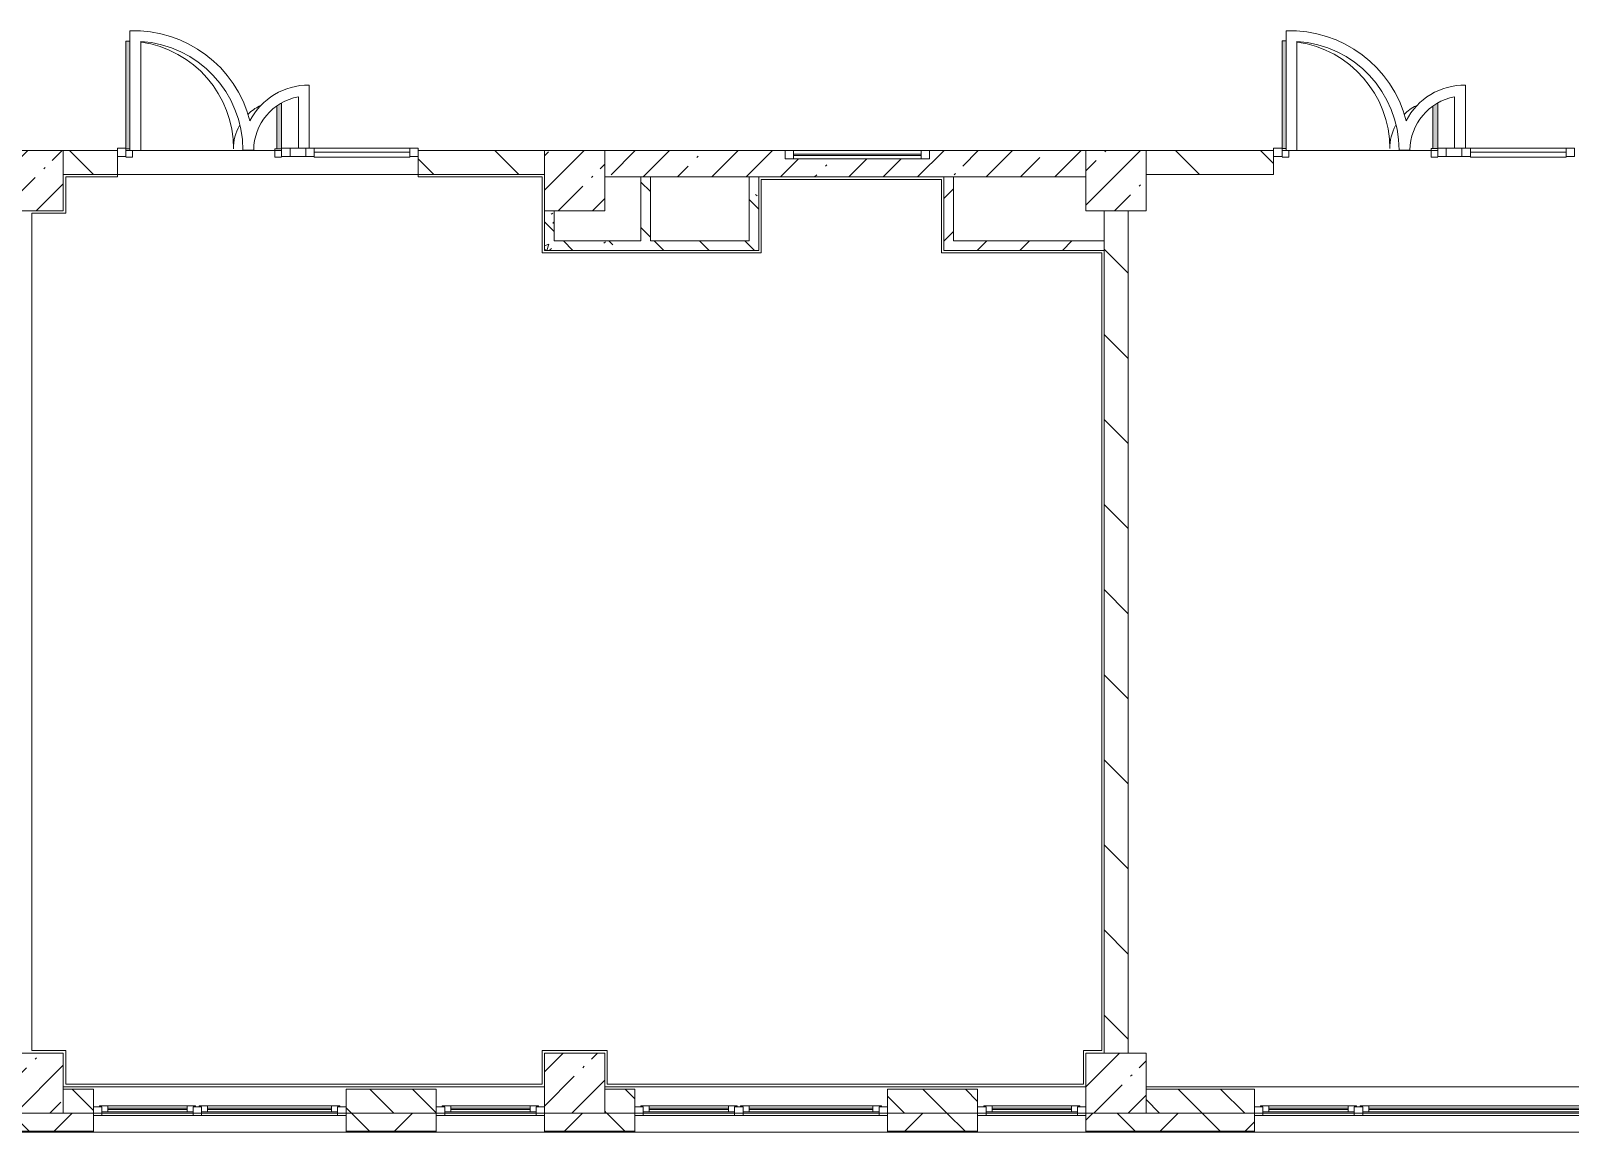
# Model space of a CAD drawing. Header units: millimetres. Extents: x 81773 to 282675, y -8553 to 29000.
# Drawn here: x 195443 to 208238, y -258 to 8895 of the extents above; entities that cross this region are included whole.
import ezdxf

# ---------------------------------------------------------------- set-up
doc = ezdxf.new("R2010")
doc.units = ezdxf.units.MM
for name, color, linetype, lineweight, true_color in [('A-DETL-GENF-6', 7, 'Continuous', 5, 0xaaaaaa), ('A-DOOR-4', 7, 'Continuous', 5, 0xe2e2e2), ('A-DOOR-5', 7, 'Continuous', 5, 0xaaaaaa), ('A-FLOR-3', 7, 'Continuous', 5, 0xaaaaaa), ('I-WALL-6', 7, 'Continuous', 5, 0x787878)]:
    doc.layers.add(name, color=color, linetype=linetype, lineweight=lineweight, true_color=true_color)
for name, color, linetype, lineweight in [('A-GLAZ-3', 7, 'Continuous', 5), ('A-GLAZ-CURT-2', 7, 'Continuous', 5), ('A-GLAZ-CWMG-2', 7, 'Continuous', 5), ('A-WALL', 7, 'Continuous', 9), ('A-WALL-2', 7, 'Continuous', 5), ('I-WALL-4', 7, 'Continuous', 5), ('S-COLS-2', 7, 'Continuous', 5)]:
    doc.layers.add(name, color=color, linetype=linetype, lineweight=lineweight)
pattern_1 = [(45, (147802.7, 0), (-353.5534, 353.5534), []), (135, (147802.7, 0), (-353.5534, -353.5534), [])]
pattern_2 = [(135, (147802.7, 0), (-353.5534, -353.5534), [])]
pattern_3 = [(45, (147802.7, 0), (-176.7767, 176.7767), [])]
pattern_4 = [(135, (147802.7, 0), (-377.171, -377.171), [533.4, -88.9, 17.78, -88.9]), (135, (147802.7, 376.94), (-377.171, -377.171), []), (50, (147802.7, 0), (637.6445, -55.7866), [66.675, -733.425]), (355, (147802.7, 0), (-123.3494, 668.699), [53.34, -586.74]), (100.451, (147855.8, -4.65), (514.299, 612.908), [56.665, -623.315]), (46.184, (147802.7, 177.8), (948.776, -147.15), [100.012, -1100.137]), (96.636, (147881.8, 165.5), (830.909, 865.997), [84.998, -934.973]), (351.184, (147802.7, 177.8), (830.918, 865.988), [80.01, -880.11]), (21, (147891.6, 133.35), (530.6506, -357.9283), [66.675, -733.425]), (326, (147891.6, 133.35), (216.308, 644.6585), [53.34, -586.74]), (71.451, (147935.8, 103.5), (746.9596, 286.724), [56.665, -623.315]), (37.5, (147802.7, 0), (10.8105, 295.9426), [16.764, -562.864, 16.764, -578.866, -588.962]), (37.5, (147802.7, 0), (10.8105, 295.9426), [-1175.258, 16.764, -572.198]), (7.5, (147802.7, 0), (233.8692, 350.6318), [16.764, -322.834, 16.764, -549.529, -224.472]), (7.5, (147802.7, 0), (233.8692, 350.6318), [-905.891, 16.764, -207.708]), (327.5, (147604.45, 0), (474.5678, -20.0513), [16.764, -205.486, 16.764, -676.656, -920.115]), (327.5, (147604.45, 0), (474.5678, -20.0513), [-915.67, 16.764, -903.351]), (317.5, (147515.55, 0), (518.4522, 88.9934), [16.764, -272.161, 16.764, -443.738, -653.415]), (317.5, (147515.55, 0), (518.4522, 88.9934), [-749.427, 16.764, -636.651])]

# ---------------------------------------------------------------- blocks, each defined once
blk = doc.blocks.new('BSC_Колонна _Прямоугольная - 500х500-V100-3_3_3_птичка')
at = {"layer": 'S-COLS-2'}
h = blk.add_hatch(dxfattribs=at)
h.set_pattern_fill('FP_61', color=256, style=0, pattern_type=2)
h.set_pattern_definition([(45, (-47660, -7650), (-285.123, 285.123), []), (45, (-47374.88, -7650), (-285.123, 285.123), [504.031, -100.806, 16.764, -84.042])])
h.paths.add_polyline_path([(-250, -250), (250, -250), (250, 250), (-250, 250)])
for p, q in [((250, 250), (-250, 250)), ((-250, 250), (-250, -250)), ((250, -250), (250, 250)), ((-250, -250), (250, -250))]:
    blk.add_line(p, q, dxfattribs=at)
blk = doc.blocks.new('BSC_Колонна _Прямоугольная - 500х500-V101-3_3_3_птичка')
at = {"layer": 'S-COLS-2'}
h = blk.add_hatch(dxfattribs=at)
h.set_pattern_fill('FP_62', color=256, style=0, pattern_type=2)
h.set_pattern_definition([(45, (-52160, -7650), (-285.123, 285.123), []), (45, (-51874.88, -7650), (-285.123, 285.123), [504.031, -100.806, 16.764, -84.042])])
h.paths.add_polyline_path([(-250, -250), (250, -250), (250, 250), (-250, 250)])
for p, q in [((250, 250), (-250, 250)), ((-250, 250), (-250, -250)), ((250, -250), (250, 250)), ((-250, -250), (250, -250))]:
    blk.add_line(p, q, dxfattribs=at)
blk = doc.blocks.new('BSC_Колонна _Прямоугольная - 500х500-V107-3_3_3_птичка')
at = {"layer": 'S-COLS-2'}
h = blk.add_hatch(dxfattribs=at)
h.set_pattern_fill('FP_68', color=256, style=0, pattern_type=2)
h.set_pattern_definition([(45, (-47660, -150), (-285.123, 285.123), []), (45, (-47374.88, -150), (-285.123, 285.123), [504.031, -100.806, 16.764, -84.042])])
h.paths.add_polyline_path([(-250, -250), (250, -250), (250, 250), (-250, 250)])
for p, q in [((250, 250), (-250, 250)), ((-250, 250), (-250, -250)), ((250, -250), (250, 250)), ((-250, -250), (250, -250))]:
    blk.add_line(p, q, dxfattribs=at)
blk = doc.blocks.new('BSC_Колонна _Прямоугольная - 500х500-V108-3_3_3_птичка')
at = {"layer": 'S-COLS-2'}
h = blk.add_hatch(dxfattribs=at)
h.set_pattern_fill('FP_69', color=256, style=0, pattern_type=2)
h.set_pattern_definition([(45, (-52160, -150), (-285.123, 285.123), []), (45, (-51874.88, -150), (-285.123, 285.123), [504.031, -100.806, 16.764, -84.042])])
h.paths.add_polyline_path([(-250, -250), (250, -250), (250, 250), (-250, 250), (-250, 171)])
for p, q in [((250, 250), (-250, 250)), ((-250, 250), (-250, -250)), ((250, -250), (250, 250)), ((-250, -250), (250, -250))]:
    blk.add_line(p, q, dxfattribs=at)
blk = doc.blocks.new('BSC_Колонна _Прямоугольная - 500х500-V121-3_3_3_птичка')
at = {"layer": 'S-COLS-2'}
h = blk.add_hatch(dxfattribs=at)
h.set_pattern_fill('FP_89', color=256, style=0, pattern_type=2)
h.set_pattern_definition([(45, (-56660, -150), (-285.123, 285.123), []), (45, (-56374.88, -150), (-285.123, 285.123), [504.031, -100.806, 16.764, -84.042])])
h.paths.add_polyline_path([(-250, -250), (250, -250), (250, 250), (-250, 250), (-250, 171)])
for p, q in [((250, 250), (-250, 250)), ((-250, 250), (-250, -250)), ((250, -250), (250, 250)), ((-250, -250), (250, -250))]:
    blk.add_line(p, q, dxfattribs=at)
blk = doc.blocks.new('BSC_Колонна _Прямоугольная - 500х500-V122-3_3_3_птичка')
at = {"layer": 'S-COLS-2'}
h = blk.add_hatch(dxfattribs=at)
h.set_pattern_fill('FP_90', color=256, style=0, pattern_type=2)
h.set_pattern_definition([(45, (-56660, -7650), (-285.123, 285.123), []), (45, (-56374.88, -7650), (-285.123, 285.123), [504.031, -100.806, 16.764, -84.042])])
h.paths.add_polyline_path([(-250, -250), (250, -250), (250, 250), (-250, 250)])
for p, q in [((250, 250), (-250, 250)), ((-250, 250), (-250, -250)), ((250, -250), (250, 250)), ((-250, -250), (250, -250))]:
    blk.add_line(p, q, dxfattribs=at)
blk = doc.blocks.new('120_Окно_СКБ_2Ст - 120_Окно_СКБ_2Ст 3100х2500 _мал_створка слева_ 2-22446355-3_3_3_птичка')
at = {"layer": 'A-GLAZ-3'}
for p, q in [((-1550, -127), (-1550, -57)), ((-1550, -57), (-1480, -57)), ((1550, -57), (-1550, -57)), ((-1480, -127), (-1550, -127)), ((-1550, -127), (-1500, -127)), ((-1480, -127), (-1500, -127)), ((-1500, -127), (-1500, -137)), ((-1480, -57), (-1480, -127)), ((650, -87), (-1480, -87)), ((-1480, -87), (-1480, -127)), ((-1430, -137), (-1430, -87)), ((-1430, -107), (600, -107)), ((600, -117), (-1430, -117)), ((600, -137), (600, -87)), ((650, -127), (650, -57)), ((650, -57), (720, -57)), ((650, -127), (650, -87)), ((720, -127), (650, -127)), ((670, -127), (650, -127)), ((670, -127), (700, -127)), ((670, -137), (670, -127)), ((720, -127), (700, -127)), ((700, -127), (700, -137)), ((720, -57), (720, -127)), ((1480, -87), (720, -87)), ((720, -87), (720, -127)), ((770, -137), (770, -87)), ((770, -107), (1430, -107)), ((1430, -117), (770, -117)), ((1430, -137), (1430, -87)), ((1480, -127), (1480, -57)), ((1480, -57), (1550, -57)), ((1480, -127), (1480, -87)), ((1550, -127), (1480, -127)), ((1500, -127), (1480, -127)), ((1500, -127), (1550, -127)), ((1500, -137), (1500, -127)), ((1550, -57), (1550, -127)), ((-1500, -137), (670, -137)), ((670, -137), (-1500, -137)), ((700, -137), (1500, -137)), ((1500, -137), (700, -137))]:
    blk.add_line(p, q, dxfattribs=at)
blk = doc.blocks.new('120_Окно_СКБ_1Ст - 120_Окно_СКБ_1Ст 900х2500_h_-V130-3_3_3_птичка')
at = {"layer": 'A-GLAZ-3'}
for p, q in [((-450, -127), (-450, -57)), ((-450, -57), (-380, -57)), ((450, -57), (-450, -57)), ((-380, -127), (-450, -127)), ((-450, -127), (-400, -127)), ((-380, -127), (-400, -127)), ((-400, -127), (-400, -137)), ((-380, -57), (-380, -127)), ((380, -87), (-380, -87)), ((-380, -87), (-380, -127)), ((-330, -137), (-330, -87)), ((-330, -107), (330, -107)), ((330, -117), (-330, -117)), ((330, -137), (330, -87)), ((380, -127), (380, -57)), ((380, -57), (450, -57)), ((380, -127), (380, -87)), ((450, -127), (380, -127)), ((400, -127), (380, -127)), ((400, -127), (450, -127)), ((400, -137), (400, -127)), ((450, -57), (450, -127)), ((-400, -137), (400, -137)), ((400, -137), (-400, -137))]:
    blk.add_line(p, q, dxfattribs=at)
blk = doc.blocks.new('120_Окно_СКБ_2Ст - 120_Окно_СКБ_2Ст 2100х2400 _мал створка справа_-22446225-3_3_3_птичка')
at = {"layer": 'A-GLAZ-3'}
for p, q in [((-1050, -127), (-1050, -57)), ((-1050, -57), (-980, -57)), ((1050, -57), (-1050, -57)), ((-980, -127), (-1050, -127)), ((-1050, -127), (-1000, -127)), ((-980, -127), (-1000, -127)), ((-1000, -127), (-1000, -137)), ((-980, -57), (-980, -127)), ((150, -87), (-980, -87)), ((-980, -87), (-980, -127)), ((-930, -137), (-930, -87)), ((-930, -107), (100, -107)), ((100, -117), (-930, -117)), ((100, -137), (100, -87)), ((150, -127), (150, -57)), ((150, -57), (220, -57)), ((150, -127), (150, -87)), ((220, -127), (150, -127)), ((170, -127), (150, -127)), ((170, -127), (200, -127)), ((170, -137), (170, -127)), ((220, -127), (200, -127)), ((200, -127), (200, -137)), ((220, -57), (220, -127)), ((980, -87), (220, -87)), ((220, -87), (220, -127)), ((270, -137), (270, -87)), ((270, -107), (930, -107)), ((930, -117), (270, -117)), ((930, -137), (930, -87)), ((980, -127), (980, -57)), ((980, -57), (1050, -57)), ((980, -127), (980, -87)), ((1050, -127), (980, -127)), ((1000, -127), (980, -127)), ((1000, -127), (1050, -127)), ((1000, -137), (1000, -127)), ((1050, -57), (1050, -127)), ((-1000, -137), (170, -137)), ((170, -137), (-1000, -137)), ((200, -137), (1000, -137)), ((1000, -137), (200, -137))]:
    blk.add_line(p, q, dxfattribs=at)
blk = doc.blocks.new('120_Окно_СКБ_1Ст - 120_Окно_СКБ_1Ст 900х2500_h_-V203-3_3_3_птичка')
at = {"layer": 'A-GLAZ-3'}
for p, q in [((-450, -127), (-450, -57)), ((-450, -57), (-380, -57)), ((450, -57), (-450, -57)), ((-380, -127), (-450, -127)), ((-450, -127), (-400, -127)), ((-380, -127), (-400, -127)), ((-400, -127), (-400, -137)), ((-380, -57), (-380, -127)), ((380, -87), (-380, -87)), ((-380, -87), (-380, -127)), ((-330, -137), (-330, -87)), ((-330, -107), (330, -107)), ((330, -117), (-330, -117)), ((330, -137), (330, -87)), ((380, -127), (380, -57)), ((380, -57), (450, -57)), ((380, -127), (380, -87)), ((450, -127), (380, -127)), ((400, -127), (380, -127)), ((400, -127), (450, -127)), ((400, -137), (400, -127)), ((450, -57), (450, -127)), ((-400, -137), (400, -137)), ((400, -137), (-400, -137))]:
    blk.add_line(p, q, dxfattribs=at)
blk = doc.blocks.new('Прямоугольный импост - 50 x 70 мм-V258-3_3_3_птичка')
at = {"layer": 'A-GLAZ-CWMG-2'}
for p, q in [((-70, 35), (0, 35)), ((-70, -35), (-70, 35)), ((0, 35), (0, -35)), ((0, -35), (-70, -35))]:
    blk.add_line(p, q, dxfattribs=at)
blk = doc.blocks.new('Дверь_Витражная_остекление_ - ДВН_ДАО_Главный вход_1200 в свету-V261-3_3_3_птичка')
at = {"layer": 'A-DOOR-4'}
for points in [[(-647, 30), (-613, 35), (-613, 925), (-647, 922), (-647, 35)], [(647, 30), (647, 410), (607, 378), (607, 30)]]:
    blk.add_hatch(color=256, dxfattribs=at).paths.add_polyline_path(points)
at = {"layer": 'A-DETL-GENF-6'}
for p, q in [((-613, 925), (-647, 925)), ((-647, 925), (-647, 35)), ((607, 385), (607, 30)), ((647, 35), (647, 410)), ((-647, 30), (-613, 30)), ((-613, 30), (-647, 30)), ((-592, -40), (-592, 15)), ((592, -40), (592, 30)), ((592, 30), (647, 30)), ((607, 30), (647, 30)), ((-647, -40), (-592, -40)), ((647, -40), (592, -40))]:
    blk.add_line(p, q, dxfattribs=at)
at = {"layer": 'A-DOOR-5'}
for p, q in [((-647, 925), (-647, 35)), ((647, 410), (647, 35))]:
    blk.add_line(p, q, dxfattribs=at)
for centre, radius, start, end in [((-647, 30), 895, 87.7864, 90), ((-647, 30), 895, 360, 81.929), ((647, 30), 400, 117.1206, 134.5389), ((647, 30), 400, 151.213, 180)]:
    blk.add_arc(centre, radius, start, end, dxfattribs=at)
blk = doc.blocks.new('Системная панель - Стемалит - 40мм-32257327-3_3_3_птичка')
at = {"layer": 'A-GLAZ-CURT-2'}
for p, q in [((65, 35), (-65, 35)), ((-65, 35), (-65, -35)), ((65, -35), (65, 35)), ((-65, -35), (65, -35))]:
    blk.add_line(p, q, dxfattribs=at)
blk = doc.blocks.new('Прямоугольный импост - 50 x 70 мм-31687886-3_3_3_птичка')
at = {"layer": 'A-GLAZ-CWMG-2'}
for p, q in [((-35, 35), (35, 35)), ((-35, -35), (-35, 35)), ((35, 35), (35, -35)), ((35, -35), (-35, -35))]:
    blk.add_line(p, q, dxfattribs=at)
blk = doc.blocks.new('Прямоугольный импост - 50 x 70 мм-31701779-3_3_3_птичка')
at = {"layer": 'A-GLAZ-CWMG-2'}
for p, q in [((0, 35), (-70, 35)), ((-70, 35), (-70, -35)), ((0, -35), (0, 35)), ((-70, -35), (0, -35))]:
    blk.add_line(p, q, dxfattribs=at)
blk = doc.blocks.new('Системная панель - Стекло - 40мм-V263-3_3_3_птичка')
at = {"layer": 'A-GLAZ-CURT-2'}
for p, q in [((397.5, 0), (-397.5, 0)), ((-397.5, 0), (-397.5, -40)), ((397.5, -40), (397.5, 0)), ((-397.5, -40), (397.5, -40))]:
    blk.add_line(p, q, dxfattribs=at)
blk = doc.blocks.new('Прямоугольный импост - 50 x 70 мм-31702100-3_3_3_птичка')
at = {"layer": 'A-GLAZ-CWMG-2'}
for p, q in [((-35, 35), (35, 35)), ((-35, -35), (-35, 35)), ((35, 35), (35, -35)), ((35, -35), (-35, -35))]:
    blk.add_line(p, q, dxfattribs=at)
blk = doc.blocks.new('Прямоугольный импост - 50 x 70 мм-31720914-3_3_3_птичка')
at = {"layer": 'A-GLAZ-CWMG-2'}
blk.add_line((32940, 7920), (32145, 7920), dxfattribs=at)
blk = doc.blocks.new('Дверь_Витражная_остекление_ - ДВН_ДАО_Главный вход_1200 в свету-V264-3_3_3_птичка')
at = {"layer": 'A-DOOR-4'}
for points in [[(-647, 30), (-613, 35), (-613, 925), (-647, 921), (-647, 35)], [(647, 30), (647, 410), (607, 378), (607, 30)]]:
    blk.add_hatch(color=256, dxfattribs=at).paths.add_polyline_path(points)
at = {"layer": 'A-DETL-GENF-6'}
for p, q in [((-613, 925), (-647, 925)), ((-647, 925), (-647, 35)), ((607, 384), (607, 30)), ((647, 35), (647, 410)), ((-647, 30), (-613, 30)), ((-613, 30), (-647, 30)), ((-592, -40), (-592, 14)), ((592, -40), (592, 30)), ((592, 30), (647, 30)), ((607, 30), (647, 30)), ((-647, -40), (-592, -40)), ((647, -40), (592, -40))]:
    blk.add_line(p, q, dxfattribs=at)
at = {"layer": 'A-DOOR-5'}
for p, q in [((-647, 925), (-647, 35)), ((647, 410), (647, 35))]:
    blk.add_line(p, q, dxfattribs=at)
for centre, radius, start, end in [((-647, 30), 895, 87.7864, 90), ((-647, 30), 895, 360, 81.929), ((647, 30), 400, 116.9009, 134.5716), ((647, 30), 400, 151.2391, 180)]:
    blk.add_arc(centre, radius, start, end, dxfattribs=at)
blk = doc.blocks.new('Системная панель - Стекло - 40мм-V265-3_3_3_птичка')
at = {"layer": 'A-GLAZ-CURT-2'}
h = blk.add_hatch(dxfattribs=at)
h.set_pattern_fill('FP_157', color=256, style=0, pattern_type=2)
h.set_pattern_definition([(45, (-60502.5, -7385.7), (-1414.214, 1414.214), [1000, -3000]), (45, (-61502.5, -7885.7), (-1414.214, 1414.214), [3000, -1000]), (45, (-59502.5, -8385.7), (-1414.214, 1414.214), [1000, -3000])])
h.paths.add_polyline_path([(397.5, -40), (397.5, 0), (-397.5, 0), (-397.5, -40)])
for p, q in [((397.5, 0), (-397.5, 0)), ((-397.5, 0), (-397.5, -40)), ((397.5, -40), (397.5, 0)), ((-397.5, -40), (397.5, -40))]:
    blk.add_line(p, q, dxfattribs=at)
blk = doc.blocks.new('120_Окно_СКБ_1Ст - 120_Окно_СКБ_1Ст 400х1200 EI30-24228621-3_3_3_птичка')
at = {"layer": 'A-GLAZ-3'}
for p, q in [((-600, 40), (-600, 110)), ((-600, 110), (-530, 110)), ((600, 110), (-600, 110)), ((-530, 40), (-600, 40)), ((-600, 40), (600, 40)), ((-530, 110), (-530, 40)), ((530, 80), (-530, 80)), ((530, 70), (-530, 70)), ((530, 40), (530, 110)), ((530, 110), (600, 110)), ((600, 40), (530, 40)), ((600, 110), (600, 40))]:
    blk.add_line(p, q, dxfattribs=at)

msp = doc.modelspace()

# ---------------------------------------------------------------- hatches: boundary and pattern name
at = {"layer": 'A-WALL-2'}
h = msp.add_hatch(dxfattribs=at)
h.set_pattern_fill('FP_82', color=256, style=0, pattern_type=2)
h.set_pattern_definition([(135, (147802.7, 0), (-176.7767, -176.7767), [])])
h.paths.add_polyline_path([(212962.7, -100), (213212.7, -100), (213212.7, 100), (212962.7, 100)])
h.paths.add_polyline_path([(203312.7, -100), (203312.7, 100), (202562.7, 100), (202562.7, -100), (202759.2, -100)])
h.paths.add_polyline_path([(204712.7, -100), (205612.7, -100), (205612.7, 100), (204712.7, 100), (204712.7, -52.2)])
h.paths.add_polyline_path([(212062.7, -100), (212062.7, 100), (211512.7, 100), (211512.7, -100)])
h.paths.add_polyline_path([(209212.7, -100), (209412.7, -100), (209412.7, 100), (209212.7, 100), (209212.7, 42.9)])
h.paths.add_polyline_path([(198812.7, -100), (198812.7, 100), (198062.7, 100), (198062.7, -100), (198520.6, -100)])
h.paths.add_polyline_path([(190462.7, -100), (190712.7, -100), (190712.7, 100), (190462.7, 100)])
h.paths.add_polyline_path([(189562.7, -100), (189562.7, 100), (188942.7, 100), (188942.7, -100)])
h.paths.add_polyline_path([(191212.7, -100), (192112.7, -100), (192112.7, 100), (191212.7, 100), (191212.7, -9.1)])
h.paths.add_polyline_path([(200212.7, -100), (200462.7, -100), (200462.7, 100), (200212.7, 100), (200212.7, 33.3)])
h.paths.add_polyline_path([(195962.7, -100), (195962.7, 100), (195712.7, 100), (195712.7, -100)])
h.paths.add_polyline_path([(185792.7, -100), (185792.7, 100), (185225.7, 100), (185225.7, -100)])
h.paths.add_polyline_path([(186342.7, -100), (186342.7, 100), (186292.7, 100), (186292.7, -100)])
h.paths.add_polyline_path([(184215, -100), (184325.7, -100), (184325.7, 100), (183772.7, 100), (183772.7, -100)])
h.paths.add_polyline_path([(181565.8, -100), (181672.7, -100), (181672.7, 100), (181412.7, 100), (181412.7, -100)])
h.paths.add_polyline_path([(179446.5, -100), (179912.7, -100), (179912.7, 100), (178685.5, 100), (178685.5, -100)])
h.paths.add_polyline_path([(177785.5, -100), (177785.5, 100), (177612.4, 100), (177612.4, -100)])
h.paths.add_polyline_path([(167162.7, -100), (168512.7, -100), (168512.7, 100), (167162.7, 100)])
h.paths.add_polyline_path([(174148.1, -100), (174212.4, -100), (174212.4, 100), (173962.7, 100), (173962.7, -100)])
h.paths.add_polyline_path([(173362.7, -100), (173362.7, 100), (172612.7, 100), (172612.7, -100), (173088.4, -100)])
h.paths.add_polyline_path([(170512.7, -100), (170512.7, 100), (170312.7, 100), (170312.7, -100)])
h.paths.add_polyline_path([(169712.7, -100), (169712.7, 100), (169412.7, 100), (169412.7, -100)])
h.paths.add_polyline_path([(163412.7, -100), (163412.7, 100), (162662.7, 100), (162662.7, -100)])
h.paths.add_polyline_path([(164312.7, -100), (165062.7, -100), (165062.7, 100), (164312.7, 100)])
h.paths.add_polyline_path([(159812.7, -100), (159962.7, -100), (159962.7, 100), (159812.7, 100)])
h.paths.add_polyline_path([(158253, -100), (158912.7, -100), (158912.7, 100), (158162.4, 100), (158162.4, -100)])
h.paths.add_polyline_path([(154632.7, -100), (155462.7, -100), (155462.7, 100), (154632.7, 100)])
h = msp.add_hatch(dxfattribs=at)
h.set_pattern_fill('FP_84', color=256, style=0, pattern_type=2)
h.set_pattern_definition(pattern_1)
h.paths.add_polyline_path([(202759.2, -250), (203312.7, -250), (203312.7, -100), (202562.7, -100), (202562.7, -250)])
h.paths.add_polyline_path([(204429.8, -250), (204429.8, -100), (204212.7, -100), (204212.7, -250)])
h.paths.add_polyline_path([(188942.7, -250), (189562.7, -250), (189562.7, -100), (188942.7, -100)])
h.paths.add_polyline_path([(192112.7, -250), (192112.7, -100), (190462.7, -100), (190462.7, -250), (191212.7, -250)])
h.paths.add_polyline_path([(198812.7, -250), (198812.7, -100), (198062.7, -100), (198062.7, -250), (198520.6, -250)])
h.paths.add_polyline_path([(200212.7, -250), (200462.7, -250), (200462.7, -100), (199712.7, -100), (199712.7, -250)])
h.paths.add_polyline_path([(195212.7, -250), (195962.7, -250), (195962.7, -100), (195212.7, -100)])
h.paths.add_polyline_path([(184215, -250), (184325.7, -250), (184325.7, -100), (183772.7, -100), (183772.7, -250)])
h.paths.add_polyline_path([(185225.7, -250), (186842.7, -250), (186842.7, -100), (185225.7, -100)])
h.paths.add_polyline_path([(181565.8, -250), (181672.7, -250), (181672.7, -100), (180812.7, -100), (180812.7, -250), (181036, -250)])
h.paths.add_polyline_path([(179446.5, -250), (179912.7, -250), (179912.7, -100), (178685.5, -100), (178685.5, -250)])
h.paths.add_polyline_path([(177785.5, -250), (177785.5, -100), (177012.4, -100), (177012.4, -250), (177327.1, -250)])
h.paths.add_polyline_path([(168512.7, -250), (168512.7, -100), (167162.7, -100), (167162.7, -250), (167790.1, -250)])
h.paths.add_polyline_path([(169909.4, -250), (170512.7, -250), (170512.7, -100), (169412.7, -100), (169412.7, -250)])
h.paths.add_polyline_path([(172612.7, -250), (174212.4, -250), (174212.4, -100), (172612.7, -100)])
h.paths.add_polyline_path([(162662.7, -250), (163412.7, -250), (163412.7, -100), (162662.7, -100)])
h.paths.add_polyline_path([(164312.7, -250), (165062.7, -250), (165062.7, -100), (164312.7, -100)])
h.paths.add_polyline_path([(151532.7, -250), (151532.7, -100), (147542.7, -100), (147542.7, -250), (151365.1, -250)])
h.paths.add_polyline_path([(158912.7, -250), (158912.7, -100), (158162.4, -100), (158162.4, -250), (158253, -250)])
h.paths.add_polyline_path([(154632.7, -250), (156062.4, -250), (156062.4, -100), (154632.7, -100)])
h.paths.add_polyline_path([(160562.7, -250), (160562.7, -100), (159812.7, -100), (159812.7, -250), (160372.4, -250)])
h = msp.add_hatch(dxfattribs=at)
h.set_pattern_fill('FP_84', color=256, style=0, pattern_type=2)
h.set_pattern_definition(pattern_1)
h.paths.add_polyline_path([(219362.7, -250), (223502.7, -250), (223502.7, -100), (219362.7, -100)])
h.paths.add_polyline_path([(217594.6, -250), (218462.7, -250), (218462.7, -100), (214862.7, -100), (214862.7, -250), (215475.3, -250)])
h.paths.add_polyline_path([(204878.6, -250), (205612.7, -250), (205612.7, -100), (204429.8, -100), (204429.8, -250)])
h.paths.add_polyline_path([(212062.7, -250), (212062.7, -100), (211512.7, -100), (211512.7, -250)])
h.paths.add_polyline_path([(209117.3, -250), (209412.7, -250), (209412.7, -100), (208712.7, -100), (208712.7, -250)])
h.paths.add_polyline_path([(213712.7, -250), (213962.7, -250), (213962.7, -100), (212962.7, -100), (212962.7, -250), (213356, -250)])
at = {"layer": 'I-WALL-4'}
h = msp.add_hatch(dxfattribs=at)
h.set_pattern_fill('FP_83', color=256, style=0, pattern_type=2)
h.set_pattern_definition(pattern_2)
h.paths.add_polyline_path([(196162.7, 7700), (196162.7, 7900), (195712.7, 7900), (195712.7, 7700)])
h.paths.add_polyline_path([(199712.7, 7700), (199712.7, 7900), (198662.7, 7900), (198662.7, 7700)])
h = msp.add_hatch(dxfattribs=at)
h.set_pattern_fill('FP_80', color=256, style=0, pattern_type=2)
h.set_pattern_definition([(45, (147802.7, 0), (-285.123, 285.123), []), (45, (148087.8, 0), (-285.123, 285.123), [504.031, -100.806, 16.764, -84.042])])
h.paths.add_polyline_path([(204212.7, 7680), (204212.7, 7900), (202912.7, 7900), (202912.7, 7830), (201712.7, 7830), (201712.7, 7900), (200212.7, 7900), (200212.7, 7680), (203112.7, 7680)])
h = msp.add_hatch(dxfattribs=at)
h.set_pattern_fill('FP_83', color=256, style=0, pattern_type=2)
h.set_pattern_definition(pattern_2)
h.paths.add_polyline_path([(208272.7, 7700), (208712.7, 7700), (208712.7, 7900), (208272.7, 7900)])
h.paths.add_polyline_path([(205772.7, 7700), (205772.7, 7900), (204712.7, 7900), (204712.7, 7700), (204878.6, 7700)])
h = msp.add_hatch(dxfattribs=at)
h.set_pattern_fill('FP_85', color=256, style=0, pattern_type=2)
h.set_pattern_definition(pattern_3)
h.paths.add_polyline_path([(203112.7, 7070), (203112.7, 7680), (203032.7, 7680), (203032.7, 7070)])
h = msp.add_hatch(dxfattribs=at)
h.set_pattern_fill('FP_83', color=256, style=0, pattern_type=2)
h.set_pattern_definition(pattern_2)
h.paths.add_polyline_path([(204363.4, 400), (204563.4, 400), (204563.4, 7400), (204363.4, 7400), (204363.4, 912.3)])
h = msp.add_hatch(dxfattribs=at)
h.set_pattern_fill('FP_85', color=256, style=0, pattern_type=2)
h.set_pattern_definition(pattern_3)
h.paths.add_polyline_path([(204363.4, 7070), (204363.4, 7150), (203112.7, 7150), (203112.7, 7070)])
at = {"layer": 'I-WALL-6'}
h = msp.add_hatch(dxfattribs=at)
h.set_pattern_fill('FP_88', color=256, style=0, pattern_type=2)
h.set_pattern_definition(pattern_4)
h.paths.add_polyline_path([(200592.7, 7150), (200592.7, 7680), (200512.7, 7680), (200512.7, 7150)])
h = msp.add_hatch(dxfattribs=at)
h.set_pattern_fill('FP_88', color=256, style=0, pattern_type=2)
h.set_pattern_definition(pattern_4)
h.paths.add_polyline_path([(201492.7, 7150), (201492.7, 7680), (201412.7, 7680), (201412.7, 7150)])
h = msp.add_hatch(dxfattribs=at)
h.set_pattern_fill('FP_88', color=256, style=0, pattern_type=2)
h.set_pattern_definition(pattern_4)
h.paths.add_polyline_path([(199792.7, 7150), (199792.7, 7400), (199712.7, 7400), (199712.7, 7150)])
h = msp.add_hatch(dxfattribs=at)
h.set_pattern_fill('FP_88', color=256, style=0, pattern_type=2)
h.set_pattern_definition(pattern_4)
h.paths.add_polyline_path([(200639.9, 7070), (201492.7, 7070), (201492.7, 7150), (199712.7, 7150), (199712.7, 7070)])

# ---------------------------------------------------------------- linework, layer by layer
at = {"layer": 'A-FLOR-3'}
for p, q in [((196266.7, 8894.4), (196266.7, 7900)), ((205876.7, 8894.4), (205876.7, 7900)), ((196356.7, 7900), (196356.7, 8806.8)), ((205966.7, 7900), (205966.7, 8806.8)), ((197666.9, 8346.4), (197666.9, 7920)), ((197756.9, 7920), (197756.9, 8443.9)), ((207276.9, 8346.4), (207276.9, 7920.7)), ((207366.9, 7920.7), (207366.9, 8443.9)), ((196266.7, 7900), (196356.7, 7900)), ((197205.3, 7903.5), (197295.4, 7903.5)), ((205876.7, 7900), (205842.7, 7900)), ((205876.7, 7900), (205966.7, 7900)), ((207137.7, 7900), (205966.7, 7900)), ((206815.3, 7903.5), (206905.4, 7903.5)), ((196162.7, 7680), (195732.7, 7680)), ((195732.7, 7680), (195732.7, 7380)), ((196162.7, 7700), (196162.7, 7680)), ((198662.7, 7680), (198662.7, 7700)), ((199692.7, 7680), (198662.7, 7680)), ((199692.7, 7050), (199692.7, 7680)), ((203012.7, 7660), (201512.7, 7660)), ((201512.7, 7660), (201512.7, 7050)), ((203012.7, 7050), (203012.7, 7660)), ((195732.7, 7380), (195452.7, 7380)), ((195452.7, 7380), (195452.7, 420)), ((201512.7, 7050), (199692.7, 7050)), ((204343.4, 7050), (203012.7, 7050)), ((204343.4, 420), (204343.4, 7050)), ((195452.7, 420), (195732.7, 420)), ((195732.7, 420), (195732.7, 140)), ((199692.7, 140), (199692.7, 420)), ((199692.7, 420), (200232.7, 420)), ((200232.7, 420), (200232.7, 140)), ((204192.7, 140), (204192.7, 420)), ((204192.7, 420), (204343.4, 420)), ((195732.7, 140), (199692.7, 140)), ((200232.7, 140), (204192.7, 140))]:
    msp.add_line(p, q, dxfattribs=at)
for centre, radius, start, end in [((196300.4, 7900), 995, 14.33829, 91.93805), ((205910.4, 7900), 995, 14.33829, 91.93805), ((196300.3, 7903.5), 905, 360, 86.42904), ((205910.3, 7903.5), 905, 360, 86.42904), ((197749.4, 7900), 544, 89.21005, 153.06648), ((197749.4, 7900), 454, 100.46985, 179.55829), ((207359.4, 7900), 544, 89.21005, 153.06648), ((207359.4, 7900), 454, 100.46985, 179.55829)]:
    msp.add_arc(centre, radius, start, end, dxfattribs=at)
at = {"layer": 'A-WALL'}
for p, q in [((201492.7, 7680), (201412.7, 7680)), ((203112.7, 7680), (203032.7, 7680)), ((204363.4, 7070), (204363.4, 7150)), ((195712.7, -100), (195962.7, -100)), ((198062.7, -100), (198812.7, -100)), ((200212.7, -100), (200462.7, -100)), ((202562.7, -100), (203312.7, -100)), ((204712.7, -100), (205612.7, -100)), ((195212.7, -250), (195962.7, -250)), ((195212.7, -253), (195962.7, -253)), ((198062.7, -250), (198812.7, -250)), ((198062.7, -253), (198812.7, -253)), ((199712.7, -250), (200462.7, -250)), ((199712.7, -253), (200462.7, -253)), ((202562.7, -250), (203312.7, -250)), ((202562.7, -253), (203312.7, -253)), ((204212.7, -250), (205612.7, -250)), ((204212.7, -253), (205612.7, -253))]:
    msp.add_line(p, q, dxfattribs=at)
at = {"layer": 'A-WALL-2'}
for p, q in [((195962.7, 100), (195712.7, 100)), ((195962.7, -258), (195962.7, 100)), ((198812.7, 100), (198062.7, 100)), ((198062.7, 100), (198062.7, -258)), ((198812.7, -258), (198812.7, 100)), ((200462.7, 100), (200212.7, 100)), ((200462.7, -258), (200462.7, 100)), ((203312.7, 100), (202562.7, 100)), ((202562.7, 100), (202562.7, -258)), ((203312.7, -258), (203312.7, 100)), ((205612.7, 100), (204712.7, 100)), ((205612.7, -258), (205612.7, 100)), ((195962.7, -100), (198062.7, -100)), ((198812.7, -100), (199712.7, -100)), ((199712.7, -100), (199712.7, -258)), ((200462.7, -100), (202562.7, -100)), ((203312.7, -100), (204212.7, -100)), ((204212.7, -100), (204212.7, -258)), ((205612.7, -100), (208712.7, -100)), ((198812.7, -258), (184325.7, -258)), ((212062.7, -258), (198812.7, -258))]:
    msp.add_line(p, q, dxfattribs=at)
at = {"layer": 'I-WALL-4'}
for p, q in [((196162.7, 7900), (195712.7, 7900)), ((196162.7, 7700), (196162.7, 7900)), ((196232.7, 7900), (196266.7, 7900)), ((196356.7, 7900), (197527.7, 7900)), ((199712.7, 7900), (198662.7, 7900)), ((198662.7, 7900), (198662.7, 7700)), ((201712.7, 7900), (200212.7, 7900)), ((204212.7, 7900), (202912.7, 7900)), ((205772.7, 7900), (204712.7, 7900)), ((205772.7, 7700), (205772.7, 7900)), ((199712.7, 7700), (195712.7, 7700)), ((200212.7, 7680), (201412.7, 7680)), ((200512.7, 7680), (200512.7, 7150)), ((200592.7, 7150), (200592.7, 7680)), ((201412.7, 7680), (201412.7, 7150)), ((201492.7, 7070), (201492.7, 7680)), ((201492.7, 7680), (203032.7, 7680)), ((203032.7, 7680), (203032.7, 7070)), ((203112.7, 7150), (203112.7, 7680)), ((203112.7, 7680), (204212.7, 7680)), ((204712.7, 7700), (205772.7, 7700)), ((199712.7, 7400), (199712.7, 7070)), ((199792.7, 7150), (199792.7, 7400)), ((204363.4, 7400), (204363.4, 7150)), ((204563.4, 400), (204563.4, 7400)), ((199712.7, 7070), (201492.7, 7070)), ((200512.7, 7150), (199792.7, 7150)), ((201412.7, 7150), (200592.7, 7150)), ((203032.7, 7070), (204363.4, 7070)), ((204363.4, 7150), (203112.7, 7150)), ((204363.4, 7070), (204363.4, 400)), ((195712.7, 120), (199712.7, 120)), ((200212.7, 120), (204212.7, 120)), ((204712.7, 120), (208712.7, 120))]:
    msp.add_line(p, q, dxfattribs=at)

# ---------------------------------------------------------------- block references
at = {"layer": 'A-DOOR-5'}
for name, p in [('Дверь_Витражная_остекление_ - ДВН_ДАО_Главный вход_1200 в свету-V261-3_3_3_птичка', (196880.2, 7885)), ('Дверь_Витражная_остекление_ - ДВН_ДАО_Главный вход_1200 в свету-V264-3_3_3_птичка', (206490.2, 7885.7))]:
    msp.add_blockref(name, p, dxfattribs=at)
at = {"layer": 'A-GLAZ-3'}
msp.add_blockref('120_Окно_СКБ_1Ст - 120_Окно_СКБ_1Ст 400х1200 EI30-24228621-3_3_3_птичка', (202312.7, 7790), dxfattribs=at)
at = {"layer": 'A-GLAZ-3', "rotation": 180}
for name, p in [('120_Окно_СКБ_2Ст - 120_Окно_СКБ_2Ст 2100х2400 _мал створка справа_-22446225-3_3_3_птичка', (197012.7, -175)), ('120_Окно_СКБ_1Ст - 120_Окно_СКБ_1Ст 900х2500_h_-V203-3_3_3_птичка', (199262.7, -175)), ('120_Окно_СКБ_2Ст - 120_Окно_СКБ_2Ст 2100х2400 _мал створка справа_-22446225-3_3_3_птичка', (201512.7, -175)), ('120_Окно_СКБ_1Ст - 120_Окно_СКБ_1Ст 900х2500_h_-V130-3_3_3_птичка', (203762.7, -175)), ('120_Окно_СКБ_2Ст - 120_Окно_СКБ_2Ст 3100х2500 _мал_створка слева_ 2-22446355-3_3_3_птичка', (207162.7, -175))]:
    msp.add_blockref(name, p, dxfattribs=at)
at = {"layer": 'A-GLAZ-CURT-2'}
for name, p in [('Системная панель - Стемалит - 40мм-32257327-3_3_3_птичка', (197662.7, 7885)), ('Системная панель - Стекло - 40мм-V263-3_3_3_птичка', (198195.2, 7885)), ('Системная панель - Стемалит - 40мм-32257327-3_3_3_птичка', (207272.7, 7885.7)), ('Системная панель - Стекло - 40мм-V265-3_3_3_птичка', (207805.2, 7885.7))]:
    msp.add_blockref(name, p, dxfattribs=at)
at = {"layer": 'A-GLAZ-CWMG-2', "rotation": 180}
for p in [(196162.7, 7885), (205772.7, 7885.7)]:
    msp.add_blockref('Прямоугольный импост - 50 x 70 мм-31701779-3_3_3_птичка', p, dxfattribs=at)
at = {"layer": 'A-GLAZ-CWMG-2', "extrusion": (0, 0, -1), "rotation": 180}
for name, p in [('Прямоугольный импост - 50 x 70 мм-31687886-3_3_3_птичка', (-197562.7, 7885)), ('Прямоугольный импост - 50 x 70 мм-31702100-3_3_3_птичка', (-197762.7, 7885)), ('Прямоугольный импост - 50 x 70 мм-V258-3_3_3_птичка', (-198662.7, 7885)), ('Прямоугольный импост - 50 x 70 мм-31687886-3_3_3_птичка', (-207172.7, 7885.7)), ('Прямоугольный импост - 50 x 70 мм-31702100-3_3_3_птичка', (-207372.7, 7885.7)), ('Прямоугольный импост - 50 x 70 мм-V258-3_3_3_птичка', (-208272.7, 7885.7))]:
    msp.add_blockref(name, p, dxfattribs=at)
at = {"layer": 'A-GLAZ-CWMG-2'}
for p in [(165652.7, 0), (175262.7, 0.7)]:
    msp.add_blockref('Прямоугольный импост - 50 x 70 мм-31720914-3_3_3_птичка', p, dxfattribs=at)
at = {"layer": 'S-COLS-2'}
for name, p in [('BSC_Колонна _Прямоугольная - 500х500-V100-3_3_3_птичка', (195462.7, 7650)), ('BSC_Колонна _Прямоугольная - 500х500-V101-3_3_3_птичка', (199962.7, 7650)), ('BSC_Колонна _Прямоугольная - 500х500-V122-3_3_3_птичка', (204462.7, 7650)), ('BSC_Колонна _Прямоугольная - 500х500-V107-3_3_3_птичка', (195462.7, 150)), ('BSC_Колонна _Прямоугольная - 500х500-V108-3_3_3_птичка', (199962.7, 150)), ('BSC_Колонна _Прямоугольная - 500х500-V121-3_3_3_птичка', (204462.7, 150))]:
    msp.add_blockref(name, p, dxfattribs=at)

doc.saveas('drawing.dxf')
